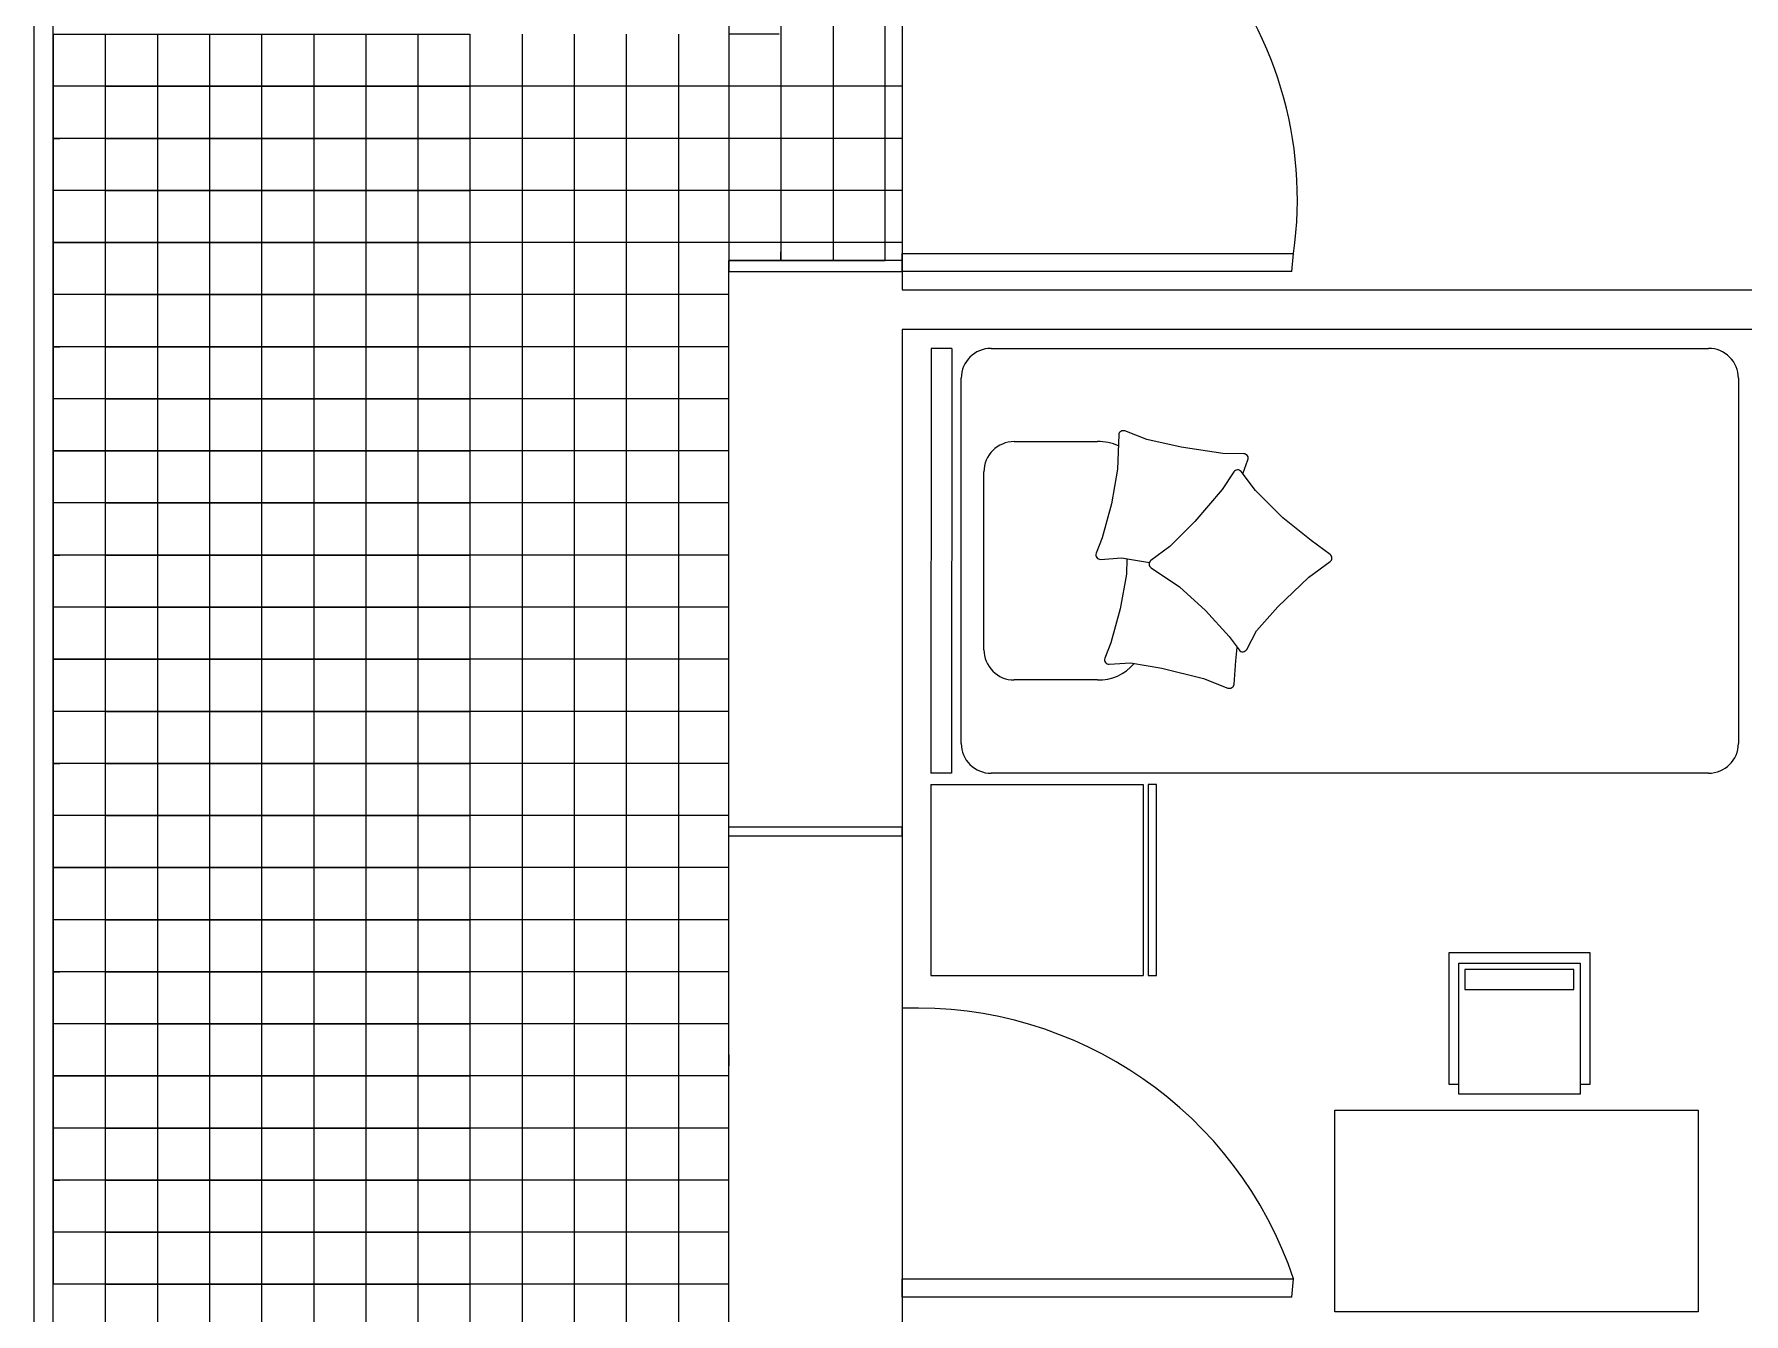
# Model space of a CAD drawing. Header units: millimetres. Extents: x 2377 to 4712, y -254 to 3188.
# Drawn here: x 2881.9 to 2968.5, y 1804.6 to 1869.4 of the extents above; entities that cross this region are included whole.
import ezdxf

# ---------------------------------------------------------------- set-up
doc = ezdxf.new("R2010")
doc.units = ezdxf.units.MM
doc.layers.add('Mobiliario', color=254, linetype='Continuous')

# ---------------------------------------------------------------- blocks, each defined once
blk = doc.blocks.new('*U7')
for p, q in [((-976.2, 0.3), (-976.2, -499.7)), ((-526.2, 0.3), (-976.2, 0.3)), ((-526.2, 0.3), (-526.2, -499.7)), ((500, -0.3), (-500, 0.3)), ((-500, -48.3), (-500, 0.3)), ((500, -48.8), (500, -0.3)), ((500, -48.8), (-500, -48.3)), ((-430, -71.4), (430, -71.4)), ((-500, -1830), (-500, -141.4)), ((-209.2, -124.8), (209.2, -124.8)), ((500, -141.4), (500, -1830)), ((-280.5, -391.6), (-280.5, -196)), ((280.5, -196), (280.5, -391.6)), ((-526.2, -499.7), (-976.2, -499.7)), ((430, -1900), (-430, -1900))]:
    blk.add_line(p, q)
for points in [[(204.7, -733.7), (237.6, -746.1, 0.517444), (251.8, -736.5), (252.9, -686.9), (267.1, -588.8), (285.5, -507.9), (305.6, -456.2, 0.51806), (296.2, -441.9), (215.9, -439.4), (134.1, -424.9), (54, -402.7), (17.6, -388.7, 0.550421), (3.4, -399.3), (7.1, -448.8), (-4.2, -514)], [(5, -461), (-31.1, -459.9), (-112.9, -445.4), (-193, -423.2), (-229.4, -409.2, 0.550421), (-243.6, -419.7), (-239.9, -469.3), (-252.7, -543.4), (-277, -641.2), (-299.4, -699, 0.502905), (-290.4, -713.2), (-235.5, -717.5), (-203.7, -720.9)]]:
    blk.add_lwpolyline(points, format="xyb")
blk.add_lwpolyline([(-526.3, -530.5), (-526.3, -510.8), (-976.2, -510.8), (-976.2, -530.5)], close=True)
blk.add_lwpolyline([(-108.6, -816.7), (-38.8, -889.4), (-1.9, -939.1, 0.502905), (15, -939.1), (47.8, -895), (100.9, -827.9), (165.1, -763.6), (209.9, -729.8, 0.517444), (209.3, -712.7), (167.9, -685.3), (92.5, -621), (33.8, -562.3), (0.9, -517.7, 0.51806), (-16.2, -518), (-61.2, -584.6), (-117, -646.1), (-178.5, -702.1), (-209.8, -725.4, 0.550421), (-208.4, -743.1), (-164.5, -766.4)], format="xyb", close=True)
for centre, radius, start, end in [((-430, -141.4), 70, 90, 180), ((430, -141.4), 70, 0, 90), ((-209.2, -196), 71.3, 89.9964, 180), ((209.2, -196), 71.3, 0, 90), ((-174.8, -395.7), 105.8, 177.773, 230.9652), ((174.8, -395.7), 105.8, 334.5655, 2.227), ((-430, -1830), 70, 180, 270), ((430, -1830), 70, 270, 0)]:
    blk.add_arc(centre, radius, start, end)
blk = doc.blocks.new('A$C297D1C59')
for p, q in [((0, 1779.3, -35.3), (1800, 1779.3, -35.3)), ((0, 779.3, -35.3), (0, 1779.3, -35.3)), ((1800, 1779.3, -35.3), (1800, 779.3, -35.3)), ((1800, 779.3, -35.3), (0, 779.3, -35.3)), ((585, 50, -35.3), (585, 700.5, -35.3)), ((585, 700.5, -35.3), (1185, 700.5, -35.3)), ((1185, 700.5, -35.3), (1185, 50, -35.3)), ((535, 650, -35.3), (535, 0, -35.3)), ((539.2, 650, -35.3), (535, 650, -35.3)), ((585, 650, -35.3), (539.2, 650, -35.3)), ((1235, 650, -35.3), (1185, 650, -35.3)), ((1235, 0, -35.3), (1235, 650, -35.3)), ((615.6, 181.5, -35.3), (615.6, 81.2, -35.3)), ((1155.8, 181.5, -35.3), (615.6, 181.5, -35.3)), ((1155.8, 81.2, -35.3), (1155.8, 181.5, -35.3)), ((1185, 50, -35.3), (585, 50, -35.3)), ((615.6, 81.2, -35.3), (1155.8, 81.2, -35.3)), ((535, 0, -35.3), (1235, 0, -35.3))]:
    blk.add_line(p, q)

msp = doc.modelspace()

# ---------------------------------------------------------------- linework, layer by layer
at = {"transparency": 33554687}
for p, q in [((2882.86, 1750.233), (2882.86, 1932.677)), ((2881.898, 1750.233), (2881.898, 1906.3)), ((2882.86, 1750.233), (2882.86, 1906.3)), ((2917.068, 1880.429), (2917.068, 1857.349)), ((2925.844, 1880.429), (2925.844, 1857.916)), ((2919.705, 1879.922), (2919.705, 1857.916)), ((2922.343, 1879.922), (2922.343, 1857.916)), ((2924.981, 1857.916), (2924.981, 1879.922)), ((2882.86, 1869.371), (2882.86, 1806.065)), ((2882.86, 1869.371), (2885.497, 1869.371)), ((2885.497, 1869.371), (2885.497, 1866.733)), ((2885.497, 1869.371), (2888.135, 1869.371)), ((2888.135, 1869.371), (2888.135, 1866.733)), ((2888.135, 1869.371), (2890.773, 1869.371)), ((2890.773, 1869.371), (2890.773, 1866.733)), ((2890.773, 1869.371), (2893.411, 1869.371)), ((2893.411, 1869.371), (2893.411, 1866.733)), ((2893.411, 1869.371), (2896.048, 1869.371)), ((2896.048, 1869.371), (2896.048, 1866.733)), ((2896.048, 1869.371), (2898.686, 1869.371)), ((2898.686, 1869.371), (2898.686, 1866.733)), ((2898.686, 1869.371), (2901.324, 1869.371)), ((2901.324, 1869.371), (2901.324, 1866.733)), ((2901.324, 1869.371), (2903.962, 1869.371)), ((2903.962, 1869.371), (2903.962, 1866.733)), ((2906.599, 1869.371), (2906.599, 1866.733)), ((2909.237, 1869.371), (2909.237, 1866.733)), ((2911.875, 1869.371), (2911.875, 1866.733)), ((2914.513, 1869.371), (2914.513, 1866.733)), ((2919.622, 1869.371), (2917.068, 1869.371)), ((2885.497, 1866.733), (2882.86, 1866.733)), ((2882.86, 1866.733), (2882.86, 1864.096)), ((2888.135, 1866.733), (2885.497, 1866.733)), ((2885.497, 1866.733), (2885.497, 1864.096)), ((2885.497, 1866.733), (2888.135, 1866.733)), ((2890.773, 1866.733), (2888.135, 1866.733)), ((2888.135, 1866.733), (2888.135, 1864.096)), ((2888.135, 1866.733), (2890.773, 1866.733)), ((2893.411, 1866.733), (2890.773, 1866.733)), ((2890.773, 1866.733), (2890.773, 1864.096)), ((2890.773, 1866.733), (2893.411, 1866.733)), ((2896.048, 1866.733), (2893.411, 1866.733)), ((2893.411, 1866.733), (2893.411, 1864.096)), ((2893.411, 1866.733), (2896.048, 1866.733)), ((2898.686, 1866.733), (2896.048, 1866.733)), ((2896.048, 1866.733), (2896.048, 1864.096)), ((2896.048, 1866.733), (2898.686, 1866.733)), ((2901.324, 1866.733), (2898.686, 1866.733)), ((2898.686, 1866.733), (2898.686, 1864.096)), ((2898.686, 1866.733), (2901.324, 1866.733)), ((2903.962, 1866.733), (2901.324, 1866.733)), ((2901.324, 1866.733), (2901.324, 1864.096)), ((2901.324, 1866.733), (2903.962, 1866.733)), ((2906.599, 1866.733), (2903.962, 1866.733)), ((2903.962, 1866.733), (2903.962, 1864.096)), ((2909.237, 1866.733), (2906.599, 1866.733)), ((2906.599, 1866.733), (2906.599, 1864.096)), ((2911.875, 1866.733), (2909.237, 1866.733)), ((2909.237, 1866.733), (2909.237, 1864.096)), ((2914.513, 1866.733), (2911.875, 1866.733)), ((2911.875, 1866.733), (2911.875, 1864.096)), ((2917.068, 1866.733), (2914.513, 1866.733)), ((2914.513, 1866.733), (2914.513, 1864.096)), ((2919.622, 1866.733), (2917.068, 1866.733)), ((2922.177, 1866.733), (2919.622, 1866.733)), ((2925.844, 1866.733), (2922.177, 1866.733)), ((2882.86, 1864.096), (2883.196, 1864.096)), ((2885.497, 1864.096), (2882.86, 1864.096)), ((2882.86, 1864.096), (2882.86, 1861.458)), ((2882.86, 1864.096), (2882.86, 1858.82)), ((2888.135, 1864.096), (2885.497, 1864.096)), ((2885.497, 1864.096), (2885.497, 1861.458)), ((2885.497, 1864.096), (2888.135, 1864.096)), ((2890.773, 1864.096), (2888.135, 1864.096)), ((2888.135, 1864.096), (2888.135, 1861.458)), ((2888.135, 1864.096), (2890.773, 1864.096)), ((2893.411, 1864.096), (2890.773, 1864.096)), ((2890.773, 1864.096), (2890.773, 1861.458)), ((2890.773, 1864.096), (2893.411, 1864.096)), ((2896.048, 1864.096), (2893.411, 1864.096)), ((2893.411, 1864.096), (2893.411, 1861.458)), ((2893.411, 1864.096), (2896.048, 1864.096)), ((2898.686, 1864.096), (2896.048, 1864.096)), ((2896.048, 1864.096), (2896.048, 1861.458)), ((2896.048, 1864.096), (2898.686, 1864.096)), ((2901.324, 1864.096), (2898.686, 1864.096)), ((2898.686, 1864.096), (2898.686, 1861.458)), ((2898.686, 1864.096), (2901.324, 1864.096)), ((2903.962, 1864.096), (2901.324, 1864.096)), ((2901.324, 1864.096), (2901.324, 1861.458)), ((2901.324, 1864.096), (2903.962, 1864.096)), ((2906.599, 1864.096), (2903.962, 1864.096)), ((2903.962, 1864.096), (2903.962, 1861.458)), ((2909.237, 1864.096), (2906.599, 1864.096)), ((2906.599, 1864.096), (2906.599, 1861.458)), ((2911.875, 1864.096), (2909.237, 1864.096)), ((2909.237, 1864.096), (2909.237, 1861.458)), ((2914.513, 1864.096), (2911.875, 1864.096)), ((2911.875, 1864.096), (2911.875, 1861.458)), ((2917.068, 1864.096), (2914.513, 1864.096)), ((2914.513, 1864.096), (2914.513, 1861.458)), ((2919.622, 1864.096), (2917.068, 1864.096)), ((2922.177, 1864.096), (2919.622, 1864.096)), ((2925.844, 1864.096), (2922.177, 1864.096)), ((2885.497, 1861.458), (2882.86, 1861.458)), ((2888.135, 1861.458), (2885.497, 1861.458)), ((2885.497, 1861.458), (2885.497, 1858.82)), ((2885.497, 1861.458), (2888.135, 1861.458)), ((2890.773, 1861.458), (2888.135, 1861.458)), ((2888.135, 1861.458), (2888.135, 1858.82)), ((2888.135, 1861.458), (2890.773, 1861.458)), ((2893.411, 1861.458), (2890.773, 1861.458)), ((2890.773, 1861.458), (2890.773, 1858.82)), ((2890.773, 1861.458), (2893.411, 1861.458)), ((2896.048, 1861.458), (2893.411, 1861.458)), ((2893.411, 1861.458), (2893.411, 1858.82)), ((2893.411, 1861.458), (2896.048, 1861.458)), ((2898.686, 1861.458), (2896.048, 1861.458)), ((2896.048, 1861.458), (2896.048, 1858.82)), ((2896.048, 1861.458), (2898.686, 1861.458)), ((2901.324, 1861.458), (2898.686, 1861.458)), ((2898.686, 1861.458), (2898.686, 1858.82)), ((2898.686, 1861.458), (2901.324, 1861.458)), ((2903.962, 1861.458), (2901.324, 1861.458)), ((2901.324, 1861.458), (2901.324, 1858.82)), ((2901.324, 1861.458), (2903.962, 1861.458)), ((2906.599, 1861.458), (2903.962, 1861.458)), ((2903.962, 1861.458), (2903.962, 1858.82)), ((2909.237, 1861.458), (2906.599, 1861.458)), ((2906.599, 1861.458), (2906.599, 1858.82)), ((2911.875, 1861.458), (2909.237, 1861.458)), ((2909.237, 1861.458), (2909.237, 1858.82)), ((2914.513, 1861.458), (2911.875, 1861.458)), ((2911.875, 1861.458), (2911.875, 1858.82)), ((2917.068, 1861.458), (2914.513, 1861.458)), ((2914.513, 1861.458), (2914.513, 1858.82)), ((2919.622, 1861.458), (2917.068, 1861.458)), ((2919.622, 1861.458), (2917.068, 1861.458)), ((2922.177, 1861.458), (2919.622, 1861.458)), ((2922.177, 1861.458), (2919.622, 1861.458)), ((2924.732, 1861.458), (2922.177, 1861.458)), ((2925.844, 1861.458), (2922.177, 1861.458)), ((2885.497, 1858.82), (2882.86, 1858.82)), ((2882.86, 1858.82), (2882.86, 1848.269)), ((2882.86, 1858.82), (2885.497, 1858.82)), ((2888.135, 1858.82), (2885.497, 1858.82)), ((2885.497, 1858.82), (2885.497, 1856.182)), ((2885.497, 1858.82), (2888.135, 1858.82)), ((2890.773, 1858.82), (2888.135, 1858.82)), ((2888.135, 1858.82), (2888.135, 1856.182)), ((2888.135, 1858.82), (2890.773, 1858.82)), ((2893.411, 1858.82), (2890.773, 1858.82)), ((2890.773, 1858.82), (2890.773, 1856.182)), ((2890.773, 1858.82), (2893.411, 1858.82)), ((2896.048, 1858.82), (2893.411, 1858.82)), ((2893.411, 1858.82), (2893.411, 1856.182)), ((2893.411, 1858.82), (2896.048, 1858.82)), ((2898.686, 1858.82), (2896.048, 1858.82)), ((2896.048, 1858.82), (2896.048, 1856.182)), ((2896.048, 1858.82), (2898.686, 1858.82)), ((2901.324, 1858.82), (2898.686, 1858.82)), ((2898.686, 1858.82), (2898.686, 1856.182)), ((2898.686, 1858.82), (2901.324, 1858.82)), ((2903.962, 1858.82), (2901.324, 1858.82)), ((2901.324, 1858.82), (2901.324, 1856.182)), ((2901.324, 1858.82), (2903.962, 1858.82)), ((2906.599, 1858.82), (2903.962, 1858.82)), ((2903.962, 1858.82), (2903.962, 1856.182)), ((2909.237, 1858.82), (2906.599, 1858.82)), ((2906.599, 1858.82), (2906.599, 1856.182)), ((2911.875, 1858.82), (2909.237, 1858.82)), ((2909.237, 1858.82), (2909.237, 1856.182)), ((2914.513, 1858.82), (2911.875, 1858.82)), ((2911.875, 1858.82), (2911.875, 1856.182)), ((2917.068, 1858.82), (2914.513, 1858.82)), ((2914.513, 1858.82), (2914.513, 1856.182)), ((2919.622, 1858.82), (2917.068, 1858.82)), ((2922.177, 1858.82), (2919.622, 1858.82)), ((2919.705, 1857.916), (2919.705, 1858.356)), ((2925.844, 1858.82), (2922.177, 1858.82)), ((2917.051, 1857.916), (2923.629, 1857.916)), ((2925.844, 1857.916), (2917.051, 1857.916)), ((2917.051, 1857.916), (2917.051, 1857.349)), ((2919.705, 1857.916), (2922.343, 1857.916)), ((2922.343, 1857.916), (2924.981, 1857.916)), ((2925.844, 1857.916), (2925.844, 1857.349)), ((2917.051, 1857.349), (2917.051, 1828.773)), ((2917.051, 1857.349), (2925.844, 1857.349)), ((2925.844, 1857.349), (2925.844, 1856.42)), ((2885.497, 1856.182), (2882.86, 1856.182)), ((2882.86, 1856.182), (2882.86, 1853.545)), ((2888.135, 1856.182), (2885.497, 1856.182)), ((2885.497, 1856.182), (2885.497, 1853.545)), ((2885.497, 1856.182), (2888.135, 1856.182)), ((2890.773, 1856.182), (2888.135, 1856.182)), ((2888.135, 1856.182), (2888.135, 1853.545)), ((2888.135, 1856.182), (2890.773, 1856.182)), ((2893.411, 1856.182), (2890.773, 1856.182)), ((2890.773, 1856.182), (2890.773, 1853.545)), ((2890.773, 1856.182), (2893.411, 1856.182)), ((2896.048, 1856.182), (2893.411, 1856.182)), ((2893.411, 1856.182), (2893.411, 1853.545)), ((2893.411, 1856.182), (2896.048, 1856.182)), ((2898.686, 1856.182), (2896.048, 1856.182)), ((2896.048, 1856.182), (2896.048, 1853.545)), ((2896.048, 1856.182), (2898.686, 1856.182)), ((2901.324, 1856.182), (2898.686, 1856.182)), ((2898.686, 1856.182), (2898.686, 1853.545)), ((2898.686, 1856.182), (2901.324, 1856.182)), ((2903.962, 1856.182), (2901.324, 1856.182)), ((2901.324, 1856.182), (2901.324, 1853.545)), ((2901.324, 1856.182), (2903.962, 1856.182)), ((2906.599, 1856.182), (2903.962, 1856.182)), ((2903.962, 1856.182), (2903.962, 1853.545)), ((2909.237, 1856.182), (2906.599, 1856.182)), ((2906.599, 1856.182), (2906.599, 1853.545)), ((2911.875, 1856.182), (2909.237, 1856.182)), ((2909.237, 1856.182), (2909.237, 1853.545)), ((2914.513, 1856.182), (2911.875, 1856.182)), ((2911.875, 1856.182), (2911.875, 1853.545)), ((2917.068, 1856.182), (2914.513, 1856.182)), ((2914.513, 1856.182), (2914.513, 1853.545)), ((2925.844, 1856.42), (3051.137, 1856.42)), ((2994.06, 1854.417), (2925.844, 1854.417)), ((2925.844, 1854.417), (2925.844, 1827.507)), ((2882.86, 1853.545), (2883.196, 1853.545)), ((2885.497, 1853.545), (2882.86, 1853.545)), ((2882.86, 1853.545), (2882.86, 1850.907)), ((2882.86, 1853.545), (2882.86, 1848.269)), ((2888.135, 1853.545), (2885.497, 1853.545)), ((2885.497, 1853.545), (2885.497, 1850.907)), ((2885.497, 1853.545), (2888.135, 1853.545)), ((2890.773, 1853.545), (2888.135, 1853.545)), ((2888.135, 1853.545), (2888.135, 1850.907)), ((2888.135, 1853.545), (2890.773, 1853.545)), ((2893.411, 1853.545), (2890.773, 1853.545)), ((2890.773, 1853.545), (2890.773, 1850.907)), ((2890.773, 1853.545), (2893.411, 1853.545)), ((2896.048, 1853.545), (2893.411, 1853.545)), ((2893.411, 1853.545), (2893.411, 1850.907)), ((2893.411, 1853.545), (2896.048, 1853.545)), ((2898.686, 1853.545), (2896.048, 1853.545)), ((2896.048, 1853.545), (2896.048, 1850.907)), ((2896.048, 1853.545), (2898.686, 1853.545)), ((2901.324, 1853.545), (2898.686, 1853.545)), ((2898.686, 1853.545), (2898.686, 1850.907)), ((2898.686, 1853.545), (2901.324, 1853.545)), ((2903.962, 1853.545), (2901.324, 1853.545)), ((2901.324, 1853.545), (2901.324, 1850.907)), ((2901.324, 1853.545), (2903.962, 1853.545)), ((2906.599, 1853.545), (2903.962, 1853.545)), ((2903.962, 1853.545), (2903.962, 1850.907)), ((2909.237, 1853.545), (2906.599, 1853.545)), ((2906.599, 1853.545), (2906.599, 1850.907)), ((2911.875, 1853.545), (2909.237, 1853.545)), ((2909.237, 1853.545), (2909.237, 1850.907)), ((2914.513, 1853.545), (2911.875, 1853.545)), ((2911.875, 1853.545), (2911.875, 1850.907)), ((2917.068, 1853.545), (2914.513, 1853.545)), ((2914.513, 1853.545), (2914.513, 1850.907)), ((2885.497, 1850.907), (2882.86, 1850.907)), ((2888.135, 1850.907), (2885.497, 1850.907)), ((2885.497, 1850.907), (2885.497, 1848.269)), ((2885.497, 1850.907), (2888.135, 1850.907)), ((2890.773, 1850.907), (2888.135, 1850.907)), ((2888.135, 1850.907), (2888.135, 1848.269)), ((2888.135, 1850.907), (2890.773, 1850.907)), ((2893.411, 1850.907), (2890.773, 1850.907)), ((2890.773, 1850.907), (2890.773, 1848.269)), ((2890.773, 1850.907), (2893.411, 1850.907)), ((2896.048, 1850.907), (2893.411, 1850.907)), ((2893.411, 1850.907), (2893.411, 1848.269)), ((2893.411, 1850.907), (2896.048, 1850.907)), ((2898.686, 1850.907), (2896.048, 1850.907)), ((2896.048, 1850.907), (2896.048, 1848.269)), ((2896.048, 1850.907), (2898.686, 1850.907)), ((2901.324, 1850.907), (2898.686, 1850.907)), ((2898.686, 1850.907), (2898.686, 1848.269)), ((2898.686, 1850.907), (2901.324, 1850.907)), ((2903.962, 1850.907), (2901.324, 1850.907)), ((2901.324, 1850.907), (2901.324, 1848.269)), ((2901.324, 1850.907), (2903.962, 1850.907)), ((2906.599, 1850.907), (2903.962, 1850.907)), ((2903.962, 1850.907), (2903.962, 1848.269)), ((2909.237, 1850.907), (2906.599, 1850.907)), ((2906.599, 1850.907), (2906.599, 1848.269)), ((2911.875, 1850.907), (2909.237, 1850.907)), ((2909.237, 1850.907), (2909.237, 1848.269)), ((2914.513, 1850.907), (2911.875, 1850.907)), ((2911.875, 1850.907), (2911.875, 1848.269)), ((2917.068, 1850.907), (2914.513, 1850.907)), ((2914.513, 1850.907), (2914.513, 1848.269)), ((2885.497, 1848.269), (2882.86, 1848.269)), ((2882.86, 1848.269), (2882.86, 1827.167)), ((2882.86, 1848.269), (2885.497, 1848.269)), ((2888.135, 1848.269), (2885.497, 1848.269)), ((2885.497, 1848.269), (2885.497, 1845.631)), ((2885.497, 1848.269), (2888.135, 1848.269)), ((2890.773, 1848.269), (2888.135, 1848.269)), ((2888.135, 1848.269), (2888.135, 1845.631)), ((2888.135, 1848.269), (2890.773, 1848.269)), ((2893.411, 1848.269), (2890.773, 1848.269)), ((2890.773, 1848.269), (2890.773, 1845.631)), ((2890.773, 1848.269), (2893.411, 1848.269)), ((2896.048, 1848.269), (2893.411, 1848.269)), ((2893.411, 1848.269), (2893.411, 1845.631)), ((2893.411, 1848.269), (2896.048, 1848.269)), ((2898.686, 1848.269), (2896.048, 1848.269)), ((2896.048, 1848.269), (2896.048, 1845.631)), ((2896.048, 1848.269), (2898.686, 1848.269)), ((2901.324, 1848.269), (2898.686, 1848.269)), ((2898.686, 1848.269), (2898.686, 1845.631)), ((2898.686, 1848.269), (2901.324, 1848.269)), ((2903.962, 1848.269), (2901.324, 1848.269)), ((2901.324, 1848.269), (2901.324, 1845.631)), ((2901.324, 1848.269), (2903.962, 1848.269)), ((2906.599, 1848.269), (2903.962, 1848.269)), ((2903.962, 1848.269), (2903.962, 1845.631)), ((2909.237, 1848.269), (2906.599, 1848.269)), ((2906.599, 1848.269), (2906.599, 1845.631)), ((2911.875, 1848.269), (2909.237, 1848.269)), ((2909.237, 1848.269), (2909.237, 1845.631)), ((2914.513, 1848.269), (2911.875, 1848.269)), ((2911.875, 1848.269), (2911.875, 1845.631)), ((2917.068, 1848.269), (2914.513, 1848.269)), ((2914.513, 1848.269), (2914.513, 1845.631)), ((2885.497, 1845.631), (2882.86, 1845.631)), ((2882.86, 1845.631), (2882.86, 1842.994)), ((2888.135, 1845.631), (2885.497, 1845.631)), ((2885.497, 1845.631), (2885.497, 1842.994)), ((2885.497, 1845.631), (2888.135, 1845.631)), ((2890.773, 1845.631), (2888.135, 1845.631)), ((2888.135, 1845.631), (2888.135, 1842.994)), ((2888.135, 1845.631), (2890.773, 1845.631)), ((2893.411, 1845.631), (2890.773, 1845.631)), ((2890.773, 1845.631), (2890.773, 1842.994)), ((2890.773, 1845.631), (2893.411, 1845.631)), ((2896.048, 1845.631), (2893.411, 1845.631)), ((2893.411, 1845.631), (2893.411, 1842.994)), ((2893.411, 1845.631), (2896.048, 1845.631)), ((2898.686, 1845.631), (2896.048, 1845.631)), ((2896.048, 1845.631), (2896.048, 1842.994)), ((2896.048, 1845.631), (2898.686, 1845.631)), ((2901.324, 1845.631), (2898.686, 1845.631)), ((2898.686, 1845.631), (2898.686, 1842.994)), ((2898.686, 1845.631), (2901.324, 1845.631)), ((2903.962, 1845.631), (2901.324, 1845.631)), ((2901.324, 1845.631), (2901.324, 1842.994)), ((2901.324, 1845.631), (2903.962, 1845.631)), ((2906.599, 1845.631), (2903.962, 1845.631)), ((2903.962, 1845.631), (2903.962, 1842.994)), ((2909.237, 1845.631), (2906.599, 1845.631)), ((2906.599, 1845.631), (2906.599, 1842.994)), ((2911.875, 1845.631), (2909.237, 1845.631)), ((2909.237, 1845.631), (2909.237, 1842.994)), ((2914.513, 1845.631), (2911.875, 1845.631)), ((2911.875, 1845.631), (2911.875, 1842.994)), ((2917.068, 1845.631), (2914.513, 1845.631)), ((2914.513, 1845.631), (2914.513, 1842.994)), ((2882.86, 1842.994), (2882.86, 1844.31)), ((2882.86, 1842.994), (2883.196, 1842.994)), ((2885.497, 1842.994), (2882.86, 1842.994)), ((2882.86, 1842.994), (2882.86, 1840.356)), ((2882.86, 1842.994), (2882.86, 1837.718)), ((2888.135, 1842.994), (2885.497, 1842.994)), ((2885.497, 1842.994), (2885.497, 1840.356)), ((2885.497, 1842.994), (2888.135, 1842.994)), ((2890.773, 1842.994), (2888.135, 1842.994)), ((2888.135, 1842.994), (2888.135, 1840.356)), ((2888.135, 1842.994), (2890.773, 1842.994)), ((2893.411, 1842.994), (2890.773, 1842.994)), ((2890.773, 1842.994), (2890.773, 1840.356)), ((2890.773, 1842.994), (2893.411, 1842.994)), ((2896.048, 1842.994), (2893.411, 1842.994)), ((2893.411, 1842.994), (2893.411, 1840.356)), ((2893.411, 1842.994), (2896.048, 1842.994)), ((2898.686, 1842.994), (2896.048, 1842.994)), ((2896.048, 1842.994), (2896.048, 1840.356)), ((2896.048, 1842.994), (2898.686, 1842.994)), ((2901.324, 1842.994), (2898.686, 1842.994)), ((2898.686, 1842.994), (2898.686, 1840.356)), ((2898.686, 1842.994), (2901.324, 1842.994)), ((2903.962, 1842.994), (2901.324, 1842.994)), ((2901.324, 1842.994), (2901.324, 1840.356)), ((2901.324, 1842.994), (2903.962, 1842.994)), ((2906.599, 1842.994), (2903.962, 1842.994)), ((2903.962, 1842.994), (2903.962, 1840.356)), ((2909.237, 1842.994), (2906.599, 1842.994)), ((2906.599, 1842.994), (2906.599, 1840.356)), ((2911.875, 1842.994), (2909.237, 1842.994)), ((2909.237, 1842.994), (2909.237, 1840.356)), ((2914.513, 1842.994), (2911.875, 1842.994)), ((2911.875, 1842.994), (2911.875, 1840.356)), ((2917.068, 1842.994), (2914.513, 1842.994)), ((2914.513, 1842.994), (2914.513, 1840.356)), ((2885.497, 1840.356), (2882.86, 1840.356)), ((2888.135, 1840.356), (2885.497, 1840.356)), ((2885.497, 1840.356), (2885.497, 1837.718)), ((2885.497, 1840.356), (2888.135, 1840.356)), ((2890.773, 1840.356), (2888.135, 1840.356)), ((2888.135, 1840.356), (2888.135, 1837.718)), ((2888.135, 1840.356), (2890.773, 1840.356)), ((2893.411, 1840.356), (2890.773, 1840.356)), ((2890.773, 1840.356), (2890.773, 1837.718)), ((2890.773, 1840.356), (2893.411, 1840.356)), ((2896.048, 1840.356), (2893.411, 1840.356)), ((2893.411, 1840.356), (2893.411, 1837.718)), ((2893.411, 1840.356), (2896.048, 1840.356)), ((2898.686, 1840.356), (2896.048, 1840.356)), ((2896.048, 1840.356), (2896.048, 1837.718)), ((2896.048, 1840.356), (2898.686, 1840.356)), ((2901.324, 1840.356), (2898.686, 1840.356)), ((2898.686, 1840.356), (2898.686, 1837.718)), ((2898.686, 1840.356), (2901.324, 1840.356)), ((2903.962, 1840.356), (2901.324, 1840.356)), ((2901.324, 1840.356), (2901.324, 1837.718)), ((2901.324, 1840.356), (2903.962, 1840.356)), ((2906.599, 1840.356), (2903.962, 1840.356)), ((2903.962, 1840.356), (2903.962, 1837.718)), ((2909.237, 1840.356), (2906.599, 1840.356)), ((2906.599, 1840.356), (2906.599, 1837.718)), ((2911.875, 1840.356), (2909.237, 1840.356)), ((2909.237, 1840.356), (2909.237, 1837.718)), ((2914.513, 1840.356), (2911.875, 1840.356)), ((2911.875, 1840.356), (2911.875, 1837.718)), ((2917.068, 1840.356), (2914.513, 1840.356)), ((2914.513, 1840.356), (2914.513, 1837.718)), ((2885.497, 1837.718), (2882.86, 1837.718)), ((2882.86, 1837.718), (2882.86, 1827.167)), ((2882.86, 1837.718), (2885.497, 1837.718)), ((2888.135, 1837.718), (2885.497, 1837.718)), ((2885.497, 1837.718), (2885.497, 1835.08)), ((2885.497, 1837.718), (2888.135, 1837.718)), ((2890.773, 1837.718), (2888.135, 1837.718)), ((2888.135, 1837.718), (2888.135, 1835.08)), ((2888.135, 1837.718), (2890.773, 1837.718)), ((2893.411, 1837.718), (2890.773, 1837.718)), ((2890.773, 1837.718), (2890.773, 1835.08)), ((2890.773, 1837.718), (2893.411, 1837.718)), ((2896.048, 1837.718), (2893.411, 1837.718)), ((2893.411, 1837.718), (2893.411, 1835.08)), ((2893.411, 1837.718), (2896.048, 1837.718)), ((2898.686, 1837.718), (2896.048, 1837.718)), ((2896.048, 1837.718), (2896.048, 1835.08)), ((2896.048, 1837.718), (2898.686, 1837.718)), ((2901.324, 1837.718), (2898.686, 1837.718)), ((2898.686, 1837.718), (2898.686, 1835.08)), ((2898.686, 1837.718), (2901.324, 1837.718)), ((2903.962, 1837.718), (2901.324, 1837.718)), ((2901.324, 1837.718), (2901.324, 1835.08)), ((2901.324, 1837.718), (2903.962, 1837.718)), ((2906.599, 1837.718), (2903.962, 1837.718)), ((2903.962, 1837.718), (2903.962, 1835.08)), ((2909.237, 1837.718), (2906.599, 1837.718)), ((2906.599, 1837.718), (2906.599, 1835.08)), ((2911.875, 1837.718), (2909.237, 1837.718)), ((2909.237, 1837.718), (2909.237, 1835.08)), ((2914.513, 1837.718), (2911.875, 1837.718)), ((2911.875, 1837.718), (2911.875, 1835.08)), ((2917.068, 1837.718), (2914.513, 1837.718)), ((2914.513, 1837.718), (2914.513, 1835.08)), ((2885.497, 1835.08), (2882.86, 1835.08)), ((2882.86, 1835.08), (2882.86, 1832.443)), ((2888.135, 1835.08), (2885.497, 1835.08)), ((2885.497, 1835.08), (2885.497, 1832.443)), ((2885.497, 1835.08), (2888.135, 1835.08)), ((2890.773, 1835.08), (2888.135, 1835.08)), ((2888.135, 1835.08), (2888.135, 1832.443)), ((2888.135, 1835.08), (2890.773, 1835.08)), ((2893.411, 1835.08), (2890.773, 1835.08)), ((2890.773, 1835.08), (2890.773, 1832.443)), ((2890.773, 1835.08), (2893.411, 1835.08)), ((2896.048, 1835.08), (2893.411, 1835.08)), ((2893.411, 1835.08), (2893.411, 1832.443)), ((2893.411, 1835.08), (2896.048, 1835.08)), ((2898.686, 1835.08), (2896.048, 1835.08)), ((2896.048, 1835.08), (2896.048, 1832.443)), ((2896.048, 1835.08), (2898.686, 1835.08)), ((2901.324, 1835.08), (2898.686, 1835.08)), ((2898.686, 1835.08), (2898.686, 1832.443)), ((2898.686, 1835.08), (2901.324, 1835.08)), ((2903.962, 1835.08), (2901.324, 1835.08)), ((2901.324, 1835.08), (2901.324, 1832.443)), ((2901.324, 1835.08), (2903.962, 1835.08)), ((2906.599, 1835.08), (2903.962, 1835.08)), ((2903.962, 1835.08), (2903.962, 1832.443)), ((2909.237, 1835.08), (2906.599, 1835.08)), ((2906.599, 1835.08), (2906.599, 1832.443)), ((2911.875, 1835.08), (2909.237, 1835.08)), ((2909.237, 1835.08), (2909.237, 1832.443)), ((2914.513, 1835.08), (2911.875, 1835.08)), ((2911.875, 1835.08), (2911.875, 1832.443)), ((2917.068, 1835.08), (2914.513, 1835.08)), ((2914.513, 1835.08), (2914.513, 1832.443)), ((2882.86, 1832.443), (2883.196, 1832.443)), ((2885.497, 1832.443), (2882.86, 1832.443)), ((2882.86, 1832.443), (2882.86, 1829.805)), ((2882.86, 1832.443), (2882.86, 1827.167)), ((2888.135, 1832.443), (2885.497, 1832.443)), ((2885.497, 1832.443), (2885.497, 1829.805)), ((2885.497, 1832.443), (2888.135, 1832.443)), ((2890.773, 1832.443), (2888.135, 1832.443)), ((2888.135, 1832.443), (2888.135, 1829.805)), ((2888.135, 1832.443), (2890.773, 1832.443)), ((2893.411, 1832.443), (2890.773, 1832.443)), ((2890.773, 1832.443), (2890.773, 1829.805)), ((2890.773, 1832.443), (2893.411, 1832.443)), ((2896.048, 1832.443), (2893.411, 1832.443)), ((2893.411, 1832.443), (2893.411, 1829.805)), ((2893.411, 1832.443), (2896.048, 1832.443)), ((2898.686, 1832.443), (2896.048, 1832.443)), ((2896.048, 1832.443), (2896.048, 1829.805)), ((2896.048, 1832.443), (2898.686, 1832.443)), ((2901.324, 1832.443), (2898.686, 1832.443)), ((2898.686, 1832.443), (2898.686, 1829.805)), ((2898.686, 1832.443), (2901.324, 1832.443)), ((2903.962, 1832.443), (2901.324, 1832.443)), ((2901.324, 1832.443), (2901.324, 1829.805)), ((2901.324, 1832.443), (2903.962, 1832.443)), ((2906.599, 1832.443), (2903.962, 1832.443)), ((2903.962, 1832.443), (2903.962, 1829.805)), ((2909.237, 1832.443), (2906.599, 1832.443)), ((2906.599, 1832.443), (2906.599, 1829.805)), ((2911.875, 1832.443), (2909.237, 1832.443)), ((2909.237, 1832.443), (2909.237, 1829.805)), ((2914.513, 1832.443), (2911.875, 1832.443)), ((2911.875, 1832.443), (2911.875, 1829.805)), ((2917.068, 1832.443), (2914.513, 1832.443)), ((2914.513, 1832.443), (2914.513, 1829.805)), ((2885.497, 1829.805), (2882.86, 1829.805)), ((2888.135, 1829.805), (2885.497, 1829.805)), ((2885.497, 1829.805), (2885.497, 1827.167)), ((2885.497, 1829.805), (2888.135, 1829.805)), ((2890.773, 1829.805), (2888.135, 1829.805)), ((2888.135, 1829.805), (2888.135, 1827.167)), ((2888.135, 1829.805), (2890.773, 1829.805)), ((2893.411, 1829.805), (2890.773, 1829.805)), ((2890.773, 1829.805), (2890.773, 1827.167)), ((2890.773, 1829.805), (2893.411, 1829.805)), ((2896.048, 1829.805), (2893.411, 1829.805)), ((2893.411, 1829.805), (2893.411, 1827.167)), ((2893.411, 1829.805), (2896.048, 1829.805)), ((2898.686, 1829.805), (2896.048, 1829.805)), ((2896.048, 1829.805), (2896.048, 1827.167)), ((2896.048, 1829.805), (2898.686, 1829.805)), ((2901.324, 1829.805), (2898.686, 1829.805)), ((2898.686, 1829.805), (2898.686, 1827.167)), ((2898.686, 1829.805), (2901.324, 1829.805)), ((2903.962, 1829.805), (2901.324, 1829.805)), ((2901.324, 1829.805), (2901.324, 1827.167)), ((2901.324, 1829.805), (2903.962, 1829.805)), ((2906.599, 1829.805), (2903.962, 1829.805)), ((2903.962, 1829.805), (2903.962, 1827.167)), ((2909.237, 1829.805), (2906.599, 1829.805)), ((2906.599, 1829.805), (2906.599, 1827.167)), ((2911.875, 1829.805), (2909.237, 1829.805)), ((2909.237, 1829.805), (2909.237, 1827.167)), ((2914.513, 1829.805), (2911.875, 1829.805)), ((2911.875, 1829.805), (2911.875, 1827.167)), ((2917.068, 1829.805), (2914.513, 1829.805)), ((2914.513, 1829.805), (2914.513, 1827.167)), ((2917.051, 1829.805), (2917.051, 1778.137)), ((2925.844, 1829.213), (2917.051, 1829.213)), ((2925.844, 1828.773), (2925.844, 1829.213)), ((2917.051, 1828.773), (2925.844, 1828.773)), ((2925.844, 1828.773), (2925.844, 1777.64)), ((2885.497, 1827.167), (2882.86, 1827.167)), ((2882.86, 1827.167), (2882.86, 1806.065)), ((2882.86, 1827.167), (2885.497, 1827.167)), ((2888.135, 1827.167), (2885.497, 1827.167)), ((2885.497, 1827.167), (2885.497, 1824.529)), ((2885.497, 1827.167), (2888.135, 1827.167)), ((2890.773, 1827.167), (2888.135, 1827.167)), ((2888.135, 1827.167), (2888.135, 1824.529)), ((2888.135, 1827.167), (2890.773, 1827.167)), ((2893.411, 1827.167), (2890.773, 1827.167)), ((2890.773, 1827.167), (2890.773, 1824.529)), ((2890.773, 1827.167), (2893.411, 1827.167)), ((2896.048, 1827.167), (2893.411, 1827.167)), ((2893.411, 1827.167), (2893.411, 1824.529)), ((2893.411, 1827.167), (2896.048, 1827.167)), ((2898.686, 1827.167), (2896.048, 1827.167)), ((2896.048, 1827.167), (2896.048, 1824.529)), ((2896.048, 1827.167), (2898.686, 1827.167)), ((2901.324, 1827.167), (2898.686, 1827.167)), ((2898.686, 1827.167), (2898.686, 1824.529)), ((2898.686, 1827.167), (2901.324, 1827.167)), ((2903.962, 1827.167), (2901.324, 1827.167)), ((2901.324, 1827.167), (2901.324, 1824.529)), ((2901.324, 1827.167), (2903.962, 1827.167)), ((2906.599, 1827.167), (2903.962, 1827.167)), ((2903.962, 1827.167), (2903.962, 1824.529)), ((2909.237, 1827.167), (2906.599, 1827.167)), ((2906.599, 1827.167), (2906.599, 1824.529)), ((2911.875, 1827.167), (2909.237, 1827.167)), ((2909.237, 1827.167), (2909.237, 1824.529)), ((2914.513, 1827.167), (2911.875, 1827.167)), ((2911.875, 1827.167), (2911.875, 1824.529)), ((2917.068, 1827.167), (2914.513, 1827.167)), ((2914.513, 1827.167), (2914.513, 1824.529)), ((2885.497, 1824.529), (2882.86, 1824.529)), ((2882.86, 1824.529), (2882.86, 1821.892)), ((2888.135, 1824.529), (2885.497, 1824.529)), ((2885.497, 1824.529), (2885.497, 1821.892)), ((2885.497, 1824.529), (2888.135, 1824.529)), ((2890.773, 1824.529), (2888.135, 1824.529)), ((2888.135, 1824.529), (2888.135, 1821.892)), ((2888.135, 1824.529), (2890.773, 1824.529)), ((2893.411, 1824.529), (2890.773, 1824.529)), ((2890.773, 1824.529), (2890.773, 1821.892)), ((2890.773, 1824.529), (2893.411, 1824.529)), ((2896.048, 1824.529), (2893.411, 1824.529)), ((2893.411, 1824.529), (2893.411, 1821.892)), ((2893.411, 1824.529), (2896.048, 1824.529)), ((2898.686, 1824.529), (2896.048, 1824.529)), ((2896.048, 1824.529), (2896.048, 1821.892)), ((2896.048, 1824.529), (2898.686, 1824.529)), ((2901.324, 1824.529), (2898.686, 1824.529)), ((2898.686, 1824.529), (2898.686, 1821.892)), ((2898.686, 1824.529), (2901.324, 1824.529)), ((2903.962, 1824.529), (2901.324, 1824.529)), ((2901.324, 1824.529), (2901.324, 1821.892)), ((2901.324, 1824.529), (2903.962, 1824.529)), ((2906.599, 1824.529), (2903.962, 1824.529)), ((2903.962, 1824.529), (2903.962, 1821.892)), ((2909.237, 1824.529), (2906.599, 1824.529)), ((2906.599, 1824.529), (2906.599, 1821.892)), ((2911.875, 1824.529), (2909.237, 1824.529)), ((2909.237, 1824.529), (2909.237, 1821.892)), ((2914.513, 1824.529), (2911.875, 1824.529)), ((2911.875, 1824.529), (2911.875, 1821.892)), ((2917.068, 1824.529), (2914.513, 1824.529)), ((2914.513, 1824.529), (2914.513, 1821.892)), ((2882.86, 1821.892), (2883.196, 1821.892)), ((2885.497, 1821.892), (2882.86, 1821.892)), ((2882.86, 1821.892), (2882.86, 1819.254)), ((2882.86, 1821.892), (2882.86, 1816.616)), ((2888.135, 1821.892), (2885.497, 1821.892)), ((2885.497, 1821.892), (2885.497, 1819.254)), ((2885.497, 1821.892), (2888.135, 1821.892)), ((2890.773, 1821.892), (2888.135, 1821.892)), ((2888.135, 1821.892), (2888.135, 1819.254)), ((2888.135, 1821.892), (2890.773, 1821.892)), ((2893.411, 1821.892), (2890.773, 1821.892)), ((2890.773, 1821.892), (2890.773, 1819.254)), ((2890.773, 1821.892), (2893.411, 1821.892)), ((2896.048, 1821.892), (2893.411, 1821.892)), ((2893.411, 1821.892), (2893.411, 1819.254)), ((2893.411, 1821.892), (2896.048, 1821.892)), ((2898.686, 1821.892), (2896.048, 1821.892)), ((2896.048, 1821.892), (2896.048, 1819.254)), ((2896.048, 1821.892), (2898.686, 1821.892)), ((2901.324, 1821.892), (2898.686, 1821.892)), ((2898.686, 1821.892), (2898.686, 1819.254)), ((2898.686, 1821.892), (2901.324, 1821.892)), ((2903.962, 1821.892), (2901.324, 1821.892)), ((2901.324, 1821.892), (2901.324, 1819.254)), ((2901.324, 1821.892), (2903.962, 1821.892)), ((2906.599, 1821.892), (2903.962, 1821.892)), ((2903.962, 1821.892), (2903.962, 1819.254)), ((2909.237, 1821.892), (2906.599, 1821.892)), ((2906.599, 1821.892), (2906.599, 1819.254)), ((2911.875, 1821.892), (2909.237, 1821.892)), ((2909.237, 1821.892), (2909.237, 1819.254)), ((2914.513, 1821.892), (2911.875, 1821.892)), ((2911.875, 1821.892), (2911.875, 1819.254)), ((2917.068, 1821.892), (2914.513, 1821.892)), ((2914.513, 1821.892), (2914.513, 1819.254)), ((2885.497, 1819.254), (2882.86, 1819.254)), ((2888.135, 1819.254), (2885.497, 1819.254)), ((2885.497, 1819.254), (2885.497, 1816.616)), ((2885.497, 1819.254), (2888.135, 1819.254)), ((2890.773, 1819.254), (2888.135, 1819.254)), ((2888.135, 1819.254), (2888.135, 1816.616)), ((2888.135, 1819.254), (2890.773, 1819.254)), ((2893.411, 1819.254), (2890.773, 1819.254)), ((2890.773, 1819.254), (2890.773, 1816.616)), ((2890.773, 1819.254), (2893.411, 1819.254)), ((2896.048, 1819.254), (2893.411, 1819.254)), ((2893.411, 1819.254), (2893.411, 1816.616)), ((2893.411, 1819.254), (2896.048, 1819.254)), ((2898.686, 1819.254), (2896.048, 1819.254)), ((2896.048, 1819.254), (2896.048, 1816.616)), ((2896.048, 1819.254), (2898.686, 1819.254)), ((2901.324, 1819.254), (2898.686, 1819.254)), ((2898.686, 1819.254), (2898.686, 1816.616)), ((2898.686, 1819.254), (2901.324, 1819.254)), ((2903.962, 1819.254), (2901.324, 1819.254)), ((2901.324, 1819.254), (2901.324, 1816.616)), ((2901.324, 1819.254), (2903.962, 1819.254)), ((2906.599, 1819.254), (2903.962, 1819.254)), ((2903.962, 1819.254), (2903.962, 1816.616)), ((2909.237, 1819.254), (2906.599, 1819.254)), ((2906.599, 1819.254), (2906.599, 1816.616)), ((2911.875, 1819.254), (2909.237, 1819.254)), ((2909.237, 1819.254), (2909.237, 1816.616)), ((2914.513, 1819.254), (2911.875, 1819.254)), ((2911.875, 1819.254), (2911.875, 1816.616)), ((2917.068, 1819.254), (2914.513, 1819.254)), ((2914.513, 1819.254), (2914.513, 1816.616)), ((2917.068, 1817.69), (2917.068, 1817.123)), ((2885.497, 1816.616), (2882.86, 1816.616)), ((2882.86, 1816.616), (2882.86, 1806.065)), ((2882.86, 1816.616), (2885.497, 1816.616)), ((2888.135, 1816.616), (2885.497, 1816.616)), ((2885.497, 1816.616), (2885.497, 1813.978)), ((2885.497, 1816.616), (2888.135, 1816.616)), ((2890.773, 1816.616), (2888.135, 1816.616)), ((2888.135, 1816.616), (2888.135, 1813.978)), ((2888.135, 1816.616), (2890.773, 1816.616)), ((2893.411, 1816.616), (2890.773, 1816.616)), ((2890.773, 1816.616), (2890.773, 1813.978)), ((2890.773, 1816.616), (2893.411, 1816.616)), ((2896.048, 1816.616), (2893.411, 1816.616)), ((2893.411, 1816.616), (2893.411, 1813.978)), ((2893.411, 1816.616), (2896.048, 1816.616)), ((2898.686, 1816.616), (2896.048, 1816.616)), ((2896.048, 1816.616), (2896.048, 1813.978)), ((2896.048, 1816.616), (2898.686, 1816.616)), ((2901.324, 1816.616), (2898.686, 1816.616)), ((2898.686, 1816.616), (2898.686, 1813.978)), ((2898.686, 1816.616), (2901.324, 1816.616)), ((2903.962, 1816.616), (2901.324, 1816.616)), ((2901.324, 1816.616), (2901.324, 1813.978)), ((2901.324, 1816.616), (2903.962, 1816.616)), ((2906.599, 1816.616), (2903.962, 1816.616)), ((2903.962, 1816.616), (2903.962, 1813.978)), ((2909.237, 1816.616), (2906.599, 1816.616)), ((2906.599, 1816.616), (2906.599, 1813.978)), ((2911.875, 1816.616), (2909.237, 1816.616)), ((2909.237, 1816.616), (2909.237, 1813.978)), ((2914.513, 1816.616), (2911.875, 1816.616)), ((2911.875, 1816.616), (2911.875, 1813.978)), ((2917.068, 1816.616), (2914.513, 1816.616)), ((2914.513, 1816.616), (2914.513, 1813.978)), ((2885.497, 1813.978), (2882.86, 1813.978)), ((2882.86, 1813.978), (2882.86, 1811.341)), ((2888.135, 1813.978), (2885.497, 1813.978)), ((2885.497, 1813.978), (2885.497, 1811.341)), ((2885.497, 1813.978), (2888.135, 1813.978)), ((2890.773, 1813.978), (2888.135, 1813.978)), ((2888.135, 1813.978), (2888.135, 1811.341)), ((2888.135, 1813.978), (2890.773, 1813.978)), ((2893.411, 1813.978), (2890.773, 1813.978)), ((2890.773, 1813.978), (2890.773, 1811.341)), ((2890.773, 1813.978), (2893.411, 1813.978)), ((2896.048, 1813.978), (2893.411, 1813.978)), ((2893.411, 1813.978), (2893.411, 1811.341)), ((2893.411, 1813.978), (2896.048, 1813.978)), ((2898.686, 1813.978), (2896.048, 1813.978)), ((2896.048, 1813.978), (2896.048, 1811.341)), ((2896.048, 1813.978), (2898.686, 1813.978)), ((2901.324, 1813.978), (2898.686, 1813.978)), ((2898.686, 1813.978), (2898.686, 1811.341)), ((2898.686, 1813.978), (2901.324, 1813.978)), ((2903.962, 1813.978), (2901.324, 1813.978)), ((2901.324, 1813.978), (2901.324, 1811.341)), ((2901.324, 1813.978), (2903.962, 1813.978)), ((2906.599, 1813.978), (2903.962, 1813.978)), ((2903.962, 1813.978), (2903.962, 1811.341)), ((2909.237, 1813.978), (2906.599, 1813.978)), ((2906.599, 1813.978), (2906.599, 1811.341)), ((2911.875, 1813.978), (2909.237, 1813.978)), ((2909.237, 1813.978), (2909.237, 1811.341)), ((2914.513, 1813.978), (2911.875, 1813.978)), ((2911.875, 1813.978), (2911.875, 1811.341)), ((2917.068, 1813.978), (2914.513, 1813.978)), ((2914.513, 1813.978), (2914.513, 1811.341)), ((2882.86, 1811.341), (2883.196, 1811.341)), ((2885.497, 1811.341), (2882.86, 1811.341)), ((2882.86, 1811.341), (2882.86, 1808.703)), ((2882.86, 1811.341), (2882.86, 1806.065)), ((2888.135, 1811.341), (2885.497, 1811.341)), ((2885.497, 1811.341), (2885.497, 1808.703)), ((2885.497, 1811.341), (2888.135, 1811.341)), ((2890.773, 1811.341), (2888.135, 1811.341)), ((2888.135, 1811.341), (2888.135, 1808.703)), ((2888.135, 1811.341), (2890.773, 1811.341)), ((2893.411, 1811.341), (2890.773, 1811.341)), ((2890.773, 1811.341), (2890.773, 1808.703)), ((2890.773, 1811.341), (2893.411, 1811.341)), ((2896.048, 1811.341), (2893.411, 1811.341)), ((2893.411, 1811.341), (2893.411, 1808.703)), ((2893.411, 1811.341), (2896.048, 1811.341)), ((2898.686, 1811.341), (2896.048, 1811.341)), ((2896.048, 1811.341), (2896.048, 1808.703)), ((2896.048, 1811.341), (2898.686, 1811.341)), ((2901.324, 1811.341), (2898.686, 1811.341)), ((2898.686, 1811.341), (2898.686, 1808.703)), ((2898.686, 1811.341), (2901.324, 1811.341)), ((2903.962, 1811.341), (2901.324, 1811.341)), ((2901.324, 1811.341), (2901.324, 1808.703)), ((2901.324, 1811.341), (2903.962, 1811.341)), ((2906.599, 1811.341), (2903.962, 1811.341)), ((2903.962, 1811.341), (2903.962, 1808.703)), ((2909.237, 1811.341), (2906.599, 1811.341)), ((2906.599, 1811.341), (2906.599, 1808.703)), ((2911.875, 1811.341), (2909.237, 1811.341)), ((2909.237, 1811.341), (2909.237, 1808.703)), ((2914.513, 1811.341), (2911.875, 1811.341)), ((2911.875, 1811.341), (2911.875, 1808.703)), ((2917.068, 1811.341), (2914.513, 1811.341)), ((2914.513, 1811.341), (2914.513, 1808.703)), ((2885.497, 1808.703), (2882.86, 1808.703)), ((2888.135, 1808.703), (2885.497, 1808.703)), ((2885.497, 1808.703), (2885.497, 1806.065)), ((2885.497, 1808.703), (2888.135, 1808.703)), ((2890.773, 1808.703), (2888.135, 1808.703)), ((2888.135, 1808.703), (2888.135, 1806.065)), ((2888.135, 1808.703), (2890.773, 1808.703)), ((2893.411, 1808.703), (2890.773, 1808.703)), ((2890.773, 1808.703), (2890.773, 1806.065)), ((2890.773, 1808.703), (2893.411, 1808.703)), ((2896.048, 1808.703), (2893.411, 1808.703)), ((2893.411, 1808.703), (2893.411, 1806.065)), ((2893.411, 1808.703), (2896.048, 1808.703)), ((2898.686, 1808.703), (2896.048, 1808.703)), ((2896.048, 1808.703), (2896.048, 1806.065)), ((2896.048, 1808.703), (2898.686, 1808.703)), ((2901.324, 1808.703), (2898.686, 1808.703)), ((2898.686, 1808.703), (2898.686, 1806.065)), ((2898.686, 1808.703), (2901.324, 1808.703)), ((2903.962, 1808.703), (2901.324, 1808.703)), ((2901.324, 1808.703), (2901.324, 1806.065)), ((2901.324, 1808.703), (2903.962, 1808.703)), ((2906.599, 1808.703), (2903.962, 1808.703)), ((2903.962, 1808.703), (2903.962, 1806.065)), ((2909.237, 1808.703), (2906.599, 1808.703)), ((2906.599, 1808.703), (2906.599, 1806.065)), ((2911.875, 1808.703), (2909.237, 1808.703)), ((2909.237, 1808.703), (2909.237, 1806.065)), ((2914.513, 1808.703), (2911.875, 1808.703)), ((2911.875, 1808.703), (2911.875, 1806.065)), ((2917.068, 1808.703), (2914.513, 1808.703)), ((2914.513, 1808.703), (2914.513, 1806.065)), ((2885.497, 1806.065), (2882.86, 1806.065)), ((2885.497, 1806.065), (2882.86, 1806.065)), ((2888.135, 1806.065), (2885.497, 1806.065)), ((2888.135, 1806.065), (2885.497, 1806.065)), ((2885.497, 1806.065), (2885.497, 1803.427)), ((2885.497, 1806.065), (2888.135, 1806.065)), ((2890.773, 1806.065), (2888.135, 1806.065)), ((2890.773, 1806.065), (2888.135, 1806.065)), ((2888.135, 1806.065), (2888.135, 1803.427)), ((2888.135, 1806.065), (2890.773, 1806.065)), ((2893.411, 1806.065), (2890.773, 1806.065)), ((2893.411, 1806.065), (2890.773, 1806.065)), ((2890.773, 1806.065), (2890.773, 1803.427)), ((2890.773, 1806.065), (2893.411, 1806.065)), ((2896.048, 1806.065), (2893.411, 1806.065)), ((2896.048, 1806.065), (2893.411, 1806.065)), ((2893.411, 1806.065), (2893.411, 1803.427)), ((2893.411, 1806.065), (2896.048, 1806.065)), ((2898.686, 1806.065), (2896.048, 1806.065)), ((2898.686, 1806.065), (2896.048, 1806.065)), ((2896.048, 1806.065), (2896.048, 1803.427)), ((2896.048, 1806.065), (2898.686, 1806.065)), ((2901.324, 1806.065), (2898.686, 1806.065)), ((2901.324, 1806.065), (2898.686, 1806.065)), ((2898.686, 1806.065), (2898.686, 1803.427)), ((2898.686, 1806.065), (2901.324, 1806.065)), ((2903.962, 1806.065), (2901.324, 1806.065)), ((2903.962, 1806.065), (2901.324, 1806.065)), ((2901.324, 1806.065), (2901.324, 1803.427)), ((2901.324, 1806.065), (2903.962, 1806.065)), ((2906.599, 1806.065), (2903.962, 1806.065)), ((2906.599, 1806.065), (2903.962, 1806.065)), ((2903.962, 1806.065), (2903.962, 1803.427)), ((2909.237, 1806.065), (2906.599, 1806.065)), ((2909.237, 1806.065), (2906.599, 1806.065)), ((2906.599, 1806.065), (2906.599, 1803.427)), ((2911.875, 1806.065), (2909.237, 1806.065)), ((2911.875, 1806.065), (2909.237, 1806.065)), ((2909.237, 1806.065), (2909.237, 1803.427)), ((2914.513, 1806.065), (2911.875, 1806.065)), ((2914.513, 1806.065), (2911.875, 1806.065)), ((2911.875, 1806.065), (2911.875, 1803.427)), ((2917.068, 1806.065), (2914.513, 1806.065)), ((2914.513, 1806.065), (2914.513, 1803.427))]:
    msp.add_line(p, q, dxfattribs=at)
at = {"layer": 'Mobiliario', "transparency": 33554687}
for p, q in [((2925.844, 1857.349), (2925.844, 1858.269)), ((2925.844, 1858.269), (2945.659, 1858.269)), ((2945.574, 1857.349), (2945.659, 1858.269)), ((2945.574, 1857.349), (2925.844, 1857.349)), ((2925.844, 1805.416), (2925.844, 1806.337)), ((2925.844, 1806.337), (2945.659, 1806.337)), ((2945.574, 1805.416), (2945.659, 1806.337)), ((2945.574, 1805.416), (2925.844, 1805.416))]:
    msp.add_line(p, q, dxfattribs=at)
for centre, radius, start, end in [((2926.424, 1861.009), 19.429, 351.89461, 91.70991), ((2926.569, 1799.911), 20.143, 18.60326, 92.06211)]:
    msp.add_arc(centre, radius, start, end, dxfattribs=at)

# ---------------------------------------------------------------- block references
for name, p, xscale, yscale, zscale, rotation in [('*U7', (2927.299, 1842.703), 0.02151529946081147, 0.02151529946081147, 0.02151529946081147, 89.99999999999999), ('A$C297D1C59', (2966.138, 1822.843, 0.36), 0.0102154462797129, 0.0102154462797129, 0.0102154462797129, 180.0000000000004)]:
    msp.add_blockref(name, p, dxfattribs=dict(at, xscale=xscale, yscale=yscale, zscale=zscale, rotation=rotation))

doc.saveas('drawing.dxf')
